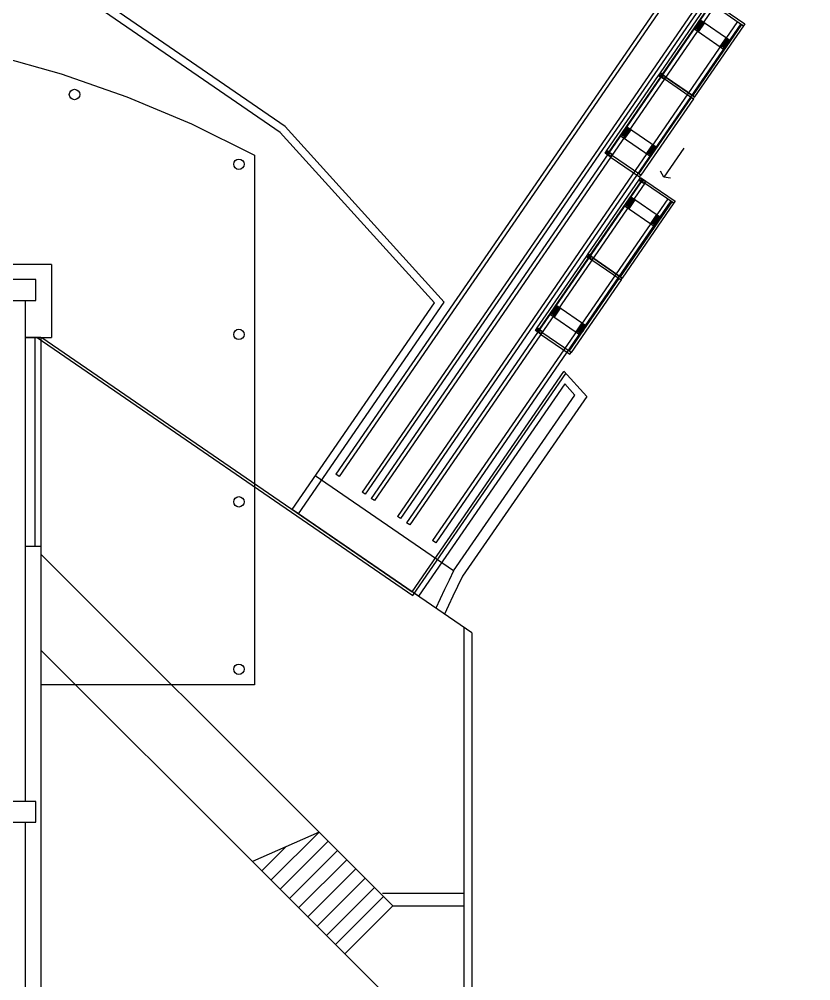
# Model space of a CAD drawing. Header units: metres. Extents: x 2 to 323, y -2 to 254.
# Drawn here: x 77.23 to 92.39, y 164.32 to 182.75 of the extents above; entities that cross this region are included whole.
import ezdxf

# ---------------------------------------------------------------- set-up
doc = ezdxf.new("R2010")
doc.units = ezdxf.units.M
for name, color, linetype in [('0-EST CORTE', 7, 'Continuous'), ('0-MUROS EXISTENTES', 7, 'Continuous'), ('0-PROYECCIONES', 7, 'Continuous'), ('0-VISTA-005', 7, 'Continuous'), ('0-VISTA-010', 7, 'Continuous'), ('0-VISTA-015', 7, 'Continuous'), ('AUX DEMOLER', 7, 'Continuous')]:
    doc.layers.add(name, color=color, linetype=linetype)

msp = doc.modelspace()

# ---------------------------------------------------------------- linework, layer by layer
at = {"layer": '0-EST CORTE'}
for points in [[(77.046, 177.361), (77.546, 177.361), (77.546, 177.761), (77.046, 177.761), (77.046, 177.361)], [(77.046, 177.361), (77.546, 177.361), (77.546, 177.761), (77.046, 177.761), (77.046, 177.361)], [(77.046, 167.361), (77.546, 167.361), (77.546, 167.761), (77.046, 167.761), (77.046, 167.361)], [(77.046, 167.361), (77.546, 167.361), (77.546, 167.761), (77.046, 167.761), (77.046, 167.361)]]:
    msp.add_lwpolyline(points, close=True, dxfattribs=at)
at = {"layer": '0-MUROS EXISTENTES'}
for p, q in [((77.846, 178.052), (75.296, 178.052)), ((77.846, 178.052), (75.296, 178.052)), ((77.846, 178.052), (75.296, 178.052)), ((77.846, 178.052), (77.846, 176.652)), ((77.846, 178.052), (77.846, 176.652)), ((77.846, 178.052), (77.846, 176.652)), ((77.346, 177.361), (77.346, 176.652)), ((77.346, 177.361), (77.346, 176.652)), ((77.346, 177.361), (77.346, 176.652)), ((77.646, 176.652), (77.346, 176.652)), ((77.346, 176.652), (77.846, 176.652)), ((77.646, 176.652), (77.346, 176.652)), ((77.346, 176.652), (77.846, 176.652)), ((77.646, 176.652), (77.346, 176.652)), ((77.346, 176.652), (77.846, 176.652)), ((77.646, 176.652), (77.846, 176.652)), ((77.646, 176.652), (77.846, 176.652)), ((77.646, 176.652), (77.846, 176.652)), ((77.346, 172.652), (77.646, 172.652)), ((77.346, 172.652), (77.346, 167.761)), ((77.346, 172.652), (77.646, 172.652)), ((77.346, 172.652), (77.346, 167.761)), ((77.346, 172.652), (77.646, 172.652)), ((77.346, 172.652), (77.346, 167.761)), ((77.646, 172.652), (77.646, 167.052)), ((77.646, 172.652), (77.646, 167.052)), ((77.646, 172.652), (77.646, 167.052)), ((77.646, 168.62), (77.646, 154.7)), ((77.646, 168.62), (77.646, 154.7)), ((77.646, 168.62), (77.646, 154.7)), ((77.346, 167.352), (77.346, 160.261)), ((77.346, 167.352), (77.346, 160.261)), ((77.346, 167.352), (77.346, 160.261))]:
    msp.add_line(p, q, dxfattribs=at)
for points in [[(78.39, 181.309), (78.382, 181.27), (78.36, 181.239), (78.329, 181.217), (78.29, 181.209), (78.251, 181.217), (78.219, 181.239), (78.198, 181.27), (78.19, 181.309), (78.198, 181.348), (78.219, 181.38), (78.251, 181.401), (78.29, 181.409), (78.329, 181.401), (78.36, 181.38), (78.382, 181.348), (78.39, 181.309)], [(78.39, 181.309), (78.382, 181.27), (78.36, 181.239), (78.329, 181.217), (78.29, 181.209), (78.251, 181.217), (78.219, 181.239), (78.198, 181.27), (78.19, 181.309), (78.198, 181.348), (78.219, 181.38), (78.251, 181.401), (78.29, 181.409), (78.329, 181.401), (78.36, 181.38), (78.382, 181.348), (78.39, 181.309)], [(78.39, 181.309), (78.382, 181.27), (78.36, 181.239), (78.329, 181.217), (78.29, 181.209), (78.251, 181.217), (78.219, 181.239), (78.198, 181.27), (78.19, 181.309), (78.198, 181.348), (78.219, 181.38), (78.251, 181.401), (78.29, 181.409), (78.329, 181.401), (78.36, 181.38), (78.382, 181.348), (78.39, 181.309)], [(81.538, 179.971), (81.53, 179.933), (81.509, 179.901), (81.477, 179.879), (81.438, 179.871), (81.399, 179.879), (81.367, 179.901), (81.346, 179.933), (81.338, 179.971), (81.346, 180.01), (81.367, 180.042), (81.399, 180.064), (81.438, 180.071), (81.477, 180.064), (81.509, 180.042), (81.53, 180.01), (81.538, 179.971)], [(81.538, 179.971), (81.53, 179.933), (81.509, 179.901), (81.477, 179.879), (81.438, 179.871), (81.399, 179.879), (81.367, 179.901), (81.346, 179.933), (81.338, 179.971), (81.346, 180.01), (81.367, 180.042), (81.399, 180.064), (81.438, 180.071), (81.477, 180.064), (81.509, 180.042), (81.53, 180.01), (81.538, 179.971)], [(81.538, 179.971), (81.53, 179.933), (81.509, 179.901), (81.477, 179.879), (81.438, 179.871), (81.399, 179.879), (81.367, 179.901), (81.346, 179.933), (81.338, 179.971), (81.346, 180.01), (81.367, 180.042), (81.399, 180.064), (81.438, 180.071), (81.477, 180.064), (81.509, 180.042), (81.53, 180.01), (81.538, 179.971)], [(81.538, 176.711), (81.53, 176.673), (81.509, 176.641), (81.477, 176.619), (81.438, 176.611), (81.399, 176.619), (81.367, 176.641), (81.346, 176.673), (81.338, 176.711), (81.346, 176.75), (81.367, 176.782), (81.399, 176.804), (81.438, 176.811), (81.477, 176.804), (81.509, 176.782), (81.53, 176.75), (81.538, 176.711)], [(81.538, 176.711), (81.53, 176.673), (81.509, 176.641), (81.477, 176.619), (81.438, 176.611), (81.399, 176.619), (81.367, 176.641), (81.346, 176.673), (81.338, 176.711), (81.346, 176.75), (81.367, 176.782), (81.399, 176.804), (81.438, 176.811), (81.477, 176.804), (81.509, 176.782), (81.53, 176.75), (81.538, 176.711)], [(81.538, 176.711), (81.53, 176.673), (81.509, 176.641), (81.477, 176.619), (81.438, 176.611), (81.399, 176.619), (81.367, 176.641), (81.346, 176.673), (81.338, 176.711), (81.346, 176.75), (81.367, 176.782), (81.399, 176.804), (81.438, 176.811), (81.477, 176.804), (81.509, 176.782), (81.53, 176.75), (81.538, 176.711)], [(81.538, 173.503), (81.53, 173.464), (81.509, 173.432), (81.477, 173.411), (81.438, 173.403), (81.399, 173.411), (81.367, 173.432), (81.346, 173.464), (81.338, 173.503), (81.346, 173.542), (81.367, 173.573), (81.399, 173.595), (81.438, 173.603), (81.477, 173.595), (81.509, 173.573), (81.53, 173.542), (81.538, 173.503)], [(81.538, 173.503), (81.53, 173.464), (81.509, 173.432), (81.477, 173.411), (81.438, 173.403), (81.399, 173.411), (81.367, 173.432), (81.346, 173.464), (81.338, 173.503), (81.346, 173.542), (81.367, 173.573), (81.399, 173.595), (81.438, 173.603), (81.477, 173.595), (81.509, 173.573), (81.53, 173.542), (81.538, 173.503)], [(81.538, 173.503), (81.53, 173.464), (81.509, 173.432), (81.477, 173.411), (81.438, 173.403), (81.399, 173.411), (81.367, 173.432), (81.346, 173.464), (81.338, 173.503), (81.346, 173.542), (81.367, 173.573), (81.399, 173.595), (81.438, 173.603), (81.477, 173.595), (81.509, 173.573), (81.53, 173.542), (81.538, 173.503)], [(81.538, 170.294), (81.53, 170.255), (81.509, 170.223), (81.477, 170.202), (81.438, 170.194), (81.399, 170.202), (81.367, 170.223), (81.346, 170.255), (81.338, 170.294), (81.346, 170.333), (81.367, 170.365), (81.399, 170.386), (81.438, 170.394), (81.477, 170.386), (81.509, 170.365), (81.53, 170.333), (81.538, 170.294)], [(81.538, 170.294), (81.53, 170.255), (81.509, 170.223), (81.477, 170.202), (81.438, 170.194), (81.399, 170.202), (81.367, 170.223), (81.346, 170.255), (81.338, 170.294), (81.346, 170.333), (81.367, 170.365), (81.399, 170.386), (81.438, 170.394), (81.477, 170.386), (81.509, 170.365), (81.53, 170.333), (81.538, 170.294)], [(81.538, 170.294), (81.53, 170.255), (81.509, 170.223), (81.477, 170.202), (81.438, 170.194), (81.399, 170.202), (81.367, 170.223), (81.346, 170.255), (81.338, 170.294), (81.346, 170.333), (81.367, 170.365), (81.399, 170.386), (81.438, 170.394), (81.477, 170.386), (81.509, 170.365), (81.53, 170.333), (81.538, 170.294)]]:
    msp.add_lwpolyline(points, close=True, dxfattribs=at)
at = {"layer": '0-PROYECCIONES'}
for p, q in [((77.646, 172.501), (82.972, 167.175)), ((77.646, 172.501), (82.972, 167.175)), ((77.646, 170.663), (81.699, 166.609)), ((77.646, 170.663), (81.699, 166.609)), ((77.646, 170.663), (81.699, 166.609))]:
    msp.add_line(p, q, dxfattribs=at)
msp.add_lwpolyline([(66.896, 166.088), (63.865, 166.088), (61.345, 180.154), (62.554, 180.751), (63.79, 181.269), (65.048, 181.707), (66.324, 182.065), (67.616, 182.343), (68.918, 182.542), (70.228, 182.661), (71.542, 182.701), (72.856, 182.661), (74.166, 182.541), (75.469, 182.341), (76.76, 182.062), (78.036, 181.704), (79.294, 181.265), (80.529, 180.747), (81.738, 180.149), (81.738, 169.994), (77.646, 169.994)], dxfattribs=at)
msp.add_lwpolyline([(66.896, 166.088), (63.865, 166.088), (61.345, 180.154), (62.554, 180.751), (63.79, 181.269), (65.048, 181.707), (66.324, 182.065), (67.616, 182.343), (68.918, 182.542), (70.228, 182.661), (71.542, 182.701), (72.856, 182.661), (74.166, 182.541), (75.469, 182.341), (76.76, 182.062), (78.036, 181.704), (79.294, 181.265), (80.529, 180.747), (81.738, 180.149), (81.738, 169.994), (77.646, 169.994)], dxfattribs=at)
at = {"layer": '0-VISTA-005'}
for p, q in [((91.818, 186.427), (83.297, 174.032)), ((91.818, 186.427), (83.297, 174.032)), ((91.818, 186.427), (83.297, 174.032)), ((91.89, 186.402), (83.358, 173.99)), ((91.89, 186.402), (83.358, 173.99)), ((91.89, 186.402), (83.358, 173.99)), ((92.329, 186.1), (83.797, 173.688)), ((92.329, 186.1), (83.797, 173.688)), ((92.329, 186.1), (83.797, 173.688)), ((92.39, 186.059), (83.857, 173.647)), ((92.39, 186.059), (83.857, 173.647)), ((92.39, 186.059), (83.857, 173.647)), ((90.479, 183.032), (83.973, 173.567)), ((90.479, 183.032), (83.973, 173.567)), ((90.479, 183.032), (83.973, 173.567)), ((90.551, 183.007), (84.033, 173.526)), ((90.551, 183.007), (84.033, 173.526)), ((90.551, 183.007), (84.033, 173.526)), ((90.99, 182.705), (84.473, 173.224)), ((90.99, 182.705), (84.473, 173.224)), ((90.99, 182.705), (84.473, 173.224)), ((91.051, 182.664), (84.533, 173.182)), ((91.051, 182.664), (84.533, 173.182)), ((91.051, 182.664), (84.533, 173.182)), ((89.575, 181.61), (89.511, 181.719)), ((89.575, 181.61), (89.511, 181.719)), ((89.575, 181.61), (89.511, 181.719)), ((89.605, 181.655), (89.481, 181.675)), ((89.605, 181.655), (89.481, 181.675)), ((89.605, 181.655), (89.481, 181.675)), ((88.55, 180.12), (88.487, 180.229)), ((88.55, 180.12), (88.487, 180.229)), ((88.55, 180.12), (88.487, 180.229)), ((88.581, 180.164), (88.456, 180.184)), ((88.581, 180.164), (88.456, 180.184)), ((88.581, 180.164), (88.456, 180.184)), ((89.227, 179.647), (89.102, 179.667)), ((89.227, 179.647), (89.102, 179.667)), ((89.227, 179.647), (89.102, 179.667)), ((89.196, 179.603), (89.133, 179.712)), ((89.196, 179.603), (89.133, 179.712)), ((89.196, 179.603), (89.133, 179.712)), ((89.141, 179.637), (84.649, 173.103)), ((89.141, 179.637), (84.649, 173.103)), ((89.141, 179.637), (84.649, 173.103)), ((89.212, 179.612), (84.709, 173.061)), ((89.212, 179.612), (84.709, 173.061)), ((89.212, 179.612), (84.709, 173.061)), ((89.652, 179.31), (85.148, 172.759)), ((89.652, 179.31), (85.148, 172.759)), ((89.652, 179.31), (85.148, 172.759)), ((89.712, 179.269), (85.209, 172.718)), ((89.712, 179.269), (85.209, 172.718)), ((89.712, 179.269), (85.209, 172.718)), ((88.221, 178.184), (88.096, 178.204)), ((88.221, 178.184), (88.096, 178.204)), ((88.221, 178.184), (88.096, 178.204)), ((88.19, 178.139), (88.127, 178.248)), ((88.19, 178.139), (88.127, 178.248)), ((88.19, 178.139), (88.127, 178.248)), ((87.246, 176.766), (87.122, 176.786)), ((87.246, 176.766), (87.122, 176.786)), ((87.246, 176.766), (87.122, 176.786)), ((87.216, 176.722), (87.152, 176.831)), ((87.216, 176.722), (87.152, 176.831)), ((87.216, 176.722), (87.152, 176.831)), ((77.346, 176.652), (77.346, 172.652)), ((77.346, 176.652), (77.346, 172.652)), ((77.346, 176.652), (77.346, 172.652)), ((77.532, 176.652), (77.532, 172.652)), ((77.532, 176.652), (77.532, 172.652)), ((77.532, 176.652), (77.532, 172.652)), ((77.646, 176.652), (77.646, 172.652)), ((77.646, 176.652), (77.646, 172.652)), ((77.646, 176.652), (77.646, 172.652)), ((85.547, 172.182), (82.901, 174.001)), ((83.358, 173.99), (83.297, 174.032)), ((83.358, 173.99), (83.297, 174.032)), ((83.358, 173.99), (83.297, 174.032)), ((83.857, 173.647), (83.797, 173.688)), ((83.857, 173.647), (83.797, 173.688)), ((83.857, 173.647), (83.797, 173.688)), ((84.033, 173.526), (83.973, 173.567)), ((84.033, 173.526), (83.973, 173.567)), ((84.033, 173.526), (83.973, 173.567)), ((84.533, 173.182), (84.473, 173.224)), ((84.533, 173.182), (84.473, 173.224)), ((84.533, 173.182), (84.473, 173.224)), ((84.709, 173.061), (84.649, 173.103)), ((84.709, 173.061), (84.649, 173.103)), ((84.709, 173.061), (84.649, 173.103)), ((85.209, 172.718), (85.148, 172.759)), ((85.209, 172.718), (85.148, 172.759)), ((85.209, 172.718), (85.148, 172.759)), ((85.748, 171.095), (85.748, 153.071)), ((85.748, 170.913), (85.748, 153.071)), ((85.748, 165.999), (84.186, 165.999)), ((85.748, 165.999), (84.186, 165.999)), ((85.748, 165.999), (84.186, 165.999)), ((84.386, 165.761), (85.748, 165.761)), ((84.386, 165.761), (85.748, 165.761)), ((84.386, 165.761), (85.748, 165.761)), ((83.467, 164.842), (84.701, 163.607)), ((83.467, 164.842), (84.701, 163.607)), ((83.467, 164.842), (84.701, 163.607))]:
    msp.add_line(p, q, dxfattribs=at)
for points in [[(85.547, 172.182), (87.874, 175.546), (87.677, 175.764), (84.878, 171.693), (82.458, 173.357), (85.181, 177.318), (82.226, 180.582), (63.179, 193.675)], [(85.547, 172.182), (87.874, 175.546), (87.677, 175.764), (84.878, 171.693), (82.458, 173.357), (85.181, 177.318), (82.226, 180.582), (63.179, 193.675)], [(85.547, 172.182), (87.874, 175.546), (87.677, 175.764), (84.878, 171.693), (82.458, 173.357), (85.181, 177.318), (82.226, 180.582), (63.179, 193.675)], [(85.547, 172.182), (85.462, 172.003), (85.378, 171.824), (85.293, 171.645), (85.209, 171.466)], [(85.547, 172.182), (85.462, 172.003), (85.378, 171.824), (85.293, 171.645), (85.209, 171.466)], [(85.547, 172.182), (85.462, 172.003), (85.378, 171.824), (85.293, 171.645), (85.209, 171.466)]]:
    msp.add_lwpolyline(points, dxfattribs=at)
for points in [[(90.288, 182.722), (90.297, 182.716), (90.193, 182.563), (90.184, 182.569), (90.288, 182.722)], [(90.288, 182.722), (90.297, 182.716), (90.193, 182.563), (90.184, 182.569), (90.288, 182.722)], [(90.288, 182.722), (90.297, 182.716), (90.193, 182.563), (90.184, 182.569), (90.288, 182.722)], [(90.312, 182.687), (90.289, 182.703), (90.201, 182.575), (90.224, 182.559), (90.312, 182.687)], [(90.312, 182.687), (90.289, 182.703), (90.201, 182.575), (90.224, 182.559), (90.312, 182.687)], [(90.312, 182.687), (90.289, 182.703), (90.201, 182.575), (90.224, 182.559), (90.312, 182.687)], [(90.216, 182.547), (90.225, 182.541), (90.33, 182.693), (90.321, 182.7), (90.216, 182.547)], [(90.216, 182.547), (90.225, 182.541), (90.33, 182.693), (90.321, 182.7), (90.216, 182.547)], [(90.216, 182.547), (90.225, 182.541), (90.33, 182.693), (90.321, 182.7), (90.216, 182.547)], [(90.787, 182.379), (90.796, 182.373), (90.691, 182.221), (90.682, 182.227), (90.787, 182.379)], [(90.787, 182.379), (90.796, 182.373), (90.691, 182.221), (90.682, 182.227), (90.787, 182.379)], [(90.787, 182.379), (90.796, 182.373), (90.691, 182.221), (90.682, 182.227), (90.787, 182.379)], [(90.81, 182.345), (90.787, 182.361), (90.699, 182.233), (90.723, 182.217), (90.81, 182.345)], [(90.81, 182.345), (90.787, 182.361), (90.699, 182.233), (90.723, 182.217), (90.81, 182.345)], [(90.81, 182.345), (90.787, 182.361), (90.699, 182.233), (90.723, 182.217), (90.81, 182.345)], [(90.714, 182.205), (90.723, 182.198), (90.828, 182.351), (90.819, 182.357), (90.714, 182.205)], [(90.714, 182.205), (90.723, 182.198), (90.828, 182.351), (90.819, 182.357), (90.714, 182.205)], [(90.714, 182.205), (90.723, 182.198), (90.828, 182.351), (90.819, 182.357), (90.714, 182.205)], [(88.88, 180.673), (88.889, 180.667), (88.784, 180.514), (88.775, 180.521), (88.88, 180.673)], [(88.88, 180.673), (88.889, 180.667), (88.784, 180.514), (88.775, 180.521), (88.88, 180.673)], [(88.88, 180.673), (88.889, 180.667), (88.784, 180.514), (88.775, 180.521), (88.88, 180.673)], [(88.904, 180.639), (88.881, 180.655), (88.793, 180.527), (88.816, 180.511), (88.904, 180.639)], [(88.904, 180.639), (88.881, 180.655), (88.793, 180.527), (88.816, 180.511), (88.904, 180.639)], [(88.904, 180.639), (88.881, 180.655), (88.793, 180.527), (88.816, 180.511), (88.904, 180.639)], [(88.807, 180.498), (88.816, 180.492), (88.921, 180.645), (88.912, 180.651), (88.807, 180.498)], [(88.807, 180.498), (88.816, 180.492), (88.921, 180.645), (88.912, 180.651), (88.807, 180.498)], [(88.807, 180.498), (88.816, 180.492), (88.921, 180.645), (88.912, 180.651), (88.807, 180.498)], [(89.378, 180.33), (89.387, 180.324), (89.283, 180.172), (89.274, 180.178), (89.378, 180.33)], [(89.378, 180.33), (89.387, 180.324), (89.283, 180.172), (89.274, 180.178), (89.378, 180.33)], [(89.378, 180.33), (89.387, 180.324), (89.283, 180.172), (89.274, 180.178), (89.378, 180.33)], [(89.402, 180.296), (89.379, 180.312), (89.291, 180.184), (89.314, 180.168), (89.402, 180.296)], [(89.402, 180.296), (89.379, 180.312), (89.291, 180.184), (89.314, 180.168), (89.402, 180.296)], [(89.402, 180.296), (89.379, 180.312), (89.291, 180.184), (89.314, 180.168), (89.402, 180.296)], [(89.306, 180.156), (89.315, 180.15), (89.42, 180.302), (89.411, 180.308), (89.306, 180.156)], [(89.306, 180.156), (89.315, 180.15), (89.42, 180.302), (89.411, 180.308), (89.306, 180.156)], [(89.306, 180.156), (89.315, 180.15), (89.42, 180.302), (89.411, 180.308), (89.306, 180.156)], [(88.958, 179.329), (88.967, 179.323), (88.862, 179.171), (88.853, 179.177), (88.958, 179.329)], [(88.958, 179.329), (88.967, 179.323), (88.862, 179.171), (88.853, 179.177), (88.958, 179.329)], [(88.958, 179.329), (88.967, 179.323), (88.862, 179.171), (88.853, 179.177), (88.958, 179.329)], [(88.982, 179.295), (88.958, 179.311), (88.87, 179.183), (88.894, 179.167), (88.982, 179.295)], [(88.982, 179.295), (88.958, 179.311), (88.87, 179.183), (88.894, 179.167), (88.982, 179.295)], [(88.982, 179.295), (88.958, 179.311), (88.87, 179.183), (88.894, 179.167), (88.982, 179.295)], [(88.885, 179.155), (88.894, 179.149), (88.999, 179.301), (88.99, 179.307), (88.885, 179.155)], [(88.885, 179.155), (88.894, 179.149), (88.999, 179.301), (88.99, 179.307), (88.885, 179.155)], [(88.885, 179.155), (88.894, 179.149), (88.999, 179.301), (88.99, 179.307), (88.885, 179.155)], [(89.456, 178.987), (89.465, 178.981), (89.36, 178.828), (89.351, 178.834), (89.456, 178.987)], [(89.456, 178.987), (89.465, 178.981), (89.36, 178.828), (89.351, 178.834), (89.456, 178.987)], [(89.456, 178.987), (89.465, 178.981), (89.36, 178.828), (89.351, 178.834), (89.456, 178.987)], [(89.48, 178.952), (89.457, 178.968), (89.369, 178.84), (89.392, 178.824), (89.48, 178.952)], [(89.48, 178.952), (89.457, 178.968), (89.369, 178.84), (89.392, 178.824), (89.48, 178.952)], [(89.48, 178.952), (89.457, 178.968), (89.369, 178.84), (89.392, 178.824), (89.48, 178.952)], [(89.384, 178.812), (89.393, 178.806), (89.497, 178.959), (89.488, 178.965), (89.384, 178.812)], [(89.384, 178.812), (89.393, 178.806), (89.497, 178.959), (89.488, 178.965), (89.384, 178.812)], [(89.384, 178.812), (89.393, 178.806), (89.497, 178.959), (89.488, 178.965), (89.384, 178.812)], [(87.529, 177.25), (87.538, 177.244), (87.433, 177.092), (87.424, 177.098), (87.529, 177.25)], [(87.529, 177.25), (87.538, 177.244), (87.433, 177.092), (87.424, 177.098), (87.529, 177.25)], [(87.529, 177.25), (87.538, 177.244), (87.433, 177.092), (87.424, 177.098), (87.529, 177.25)], [(87.552, 177.216), (87.529, 177.232), (87.441, 177.104), (87.464, 177.088), (87.552, 177.216)], [(87.552, 177.216), (87.529, 177.232), (87.441, 177.104), (87.464, 177.088), (87.552, 177.216)], [(87.552, 177.216), (87.529, 177.232), (87.441, 177.104), (87.464, 177.088), (87.552, 177.216)], [(87.456, 177.076), (87.465, 177.069), (87.57, 177.222), (87.561, 177.228), (87.456, 177.076)], [(87.456, 177.076), (87.465, 177.069), (87.57, 177.222), (87.561, 177.228), (87.456, 177.076)], [(87.456, 177.076), (87.465, 177.069), (87.57, 177.222), (87.561, 177.228), (87.456, 177.076)], [(88.027, 176.908), (88.036, 176.901), (87.931, 176.749), (87.922, 176.755), (88.027, 176.908)], [(88.027, 176.908), (88.036, 176.901), (87.931, 176.749), (87.922, 176.755), (88.027, 176.908)], [(88.027, 176.908), (88.036, 176.901), (87.931, 176.749), (87.922, 176.755), (88.027, 176.908)], [(88.051, 176.873), (88.027, 176.889), (87.94, 176.761), (87.963, 176.745), (88.051, 176.873)], [(88.051, 176.873), (88.027, 176.889), (87.94, 176.761), (87.963, 176.745), (88.051, 176.873)], [(88.051, 176.873), (88.027, 176.889), (87.94, 176.761), (87.963, 176.745), (88.051, 176.873)], [(87.954, 176.733), (87.963, 176.727), (88.068, 176.879), (88.059, 176.886), (87.954, 176.733)], [(87.954, 176.733), (87.963, 176.727), (88.068, 176.879), (88.059, 176.886), (87.954, 176.733)], [(87.954, 176.733), (87.963, 176.727), (88.068, 176.879), (88.059, 176.886), (87.954, 176.733)]]:
    msp.add_lwpolyline(points, close=True, dxfattribs=at)
at = {"layer": '0-VISTA-010'}
for p, q in [((90.207, 182.661), (90.299, 182.598)), ((90.207, 182.661), (90.299, 182.598)), ((90.207, 182.661), (90.299, 182.598)), ((90.24, 182.512), (90.359, 182.684)), ((90.24, 182.512), (90.359, 182.684)), ((90.24, 182.512), (90.359, 182.684)), ((90.266, 182.747), (90.86, 182.339)), ((90.266, 182.747), (90.86, 182.339)), ((90.266, 182.747), (90.86, 182.339)), ((90.148, 182.575), (90.741, 182.167)), ((90.148, 182.575), (90.741, 182.167)), ((90.148, 182.575), (90.741, 182.167)), ((90.767, 182.403), (90.649, 182.231)), ((90.767, 182.403), (90.649, 182.231)), ((90.767, 182.403), (90.649, 182.231)), ((90.708, 182.317), (90.8, 182.253)), ((90.708, 182.317), (90.8, 182.253)), ((90.708, 182.317), (90.8, 182.253)), ((88.799, 180.612), (88.891, 180.549)), ((88.799, 180.612), (88.891, 180.549)), ((88.799, 180.612), (88.891, 180.549)), ((88.832, 180.463), (88.95, 180.635)), ((88.832, 180.463), (88.95, 180.635)), ((88.832, 180.463), (88.95, 180.635)), ((88.858, 180.698), (89.447, 180.294)), ((88.858, 180.698), (89.447, 180.294)), ((88.858, 180.698), (89.447, 180.294)), ((88.74, 180.526), (89.329, 180.122)), ((88.74, 180.526), (89.329, 180.122)), ((88.74, 180.526), (89.329, 180.122)), ((89.359, 180.354), (89.241, 180.182)), ((89.359, 180.354), (89.241, 180.182)), ((89.359, 180.354), (89.241, 180.182)), ((89.3, 180.268), (89.388, 180.208)), ((89.3, 180.268), (89.388, 180.208)), ((89.3, 180.268), (89.388, 180.208)), ((89.957, 180.282), (89.573, 179.723)), ((89.957, 180.282), (89.573, 179.723)), ((89.957, 180.282), (89.573, 179.723)), ((88.936, 179.355), (89.529, 178.947)), ((88.936, 179.355), (89.529, 178.947)), ((88.936, 179.355), (89.529, 178.947)), ((88.817, 179.183), (89.411, 178.775)), ((88.817, 179.183), (89.411, 178.775)), ((88.817, 179.183), (89.411, 178.775)), ((88.877, 179.269), (88.969, 179.205)), ((88.877, 179.269), (88.969, 179.205)), ((88.877, 179.269), (88.969, 179.205)), ((88.91, 179.119), (89.028, 179.291)), ((88.91, 179.119), (89.028, 179.291)), ((88.91, 179.119), (89.028, 179.291)), ((89.437, 179.01), (89.319, 178.838)), ((89.437, 179.01), (89.319, 178.838)), ((89.437, 179.01), (89.319, 178.838)), ((89.378, 178.924), (89.47, 178.861)), ((89.378, 178.924), (89.47, 178.861)), ((89.378, 178.924), (89.47, 178.861)), ((82.581, 173.272), (85.371, 177.33)), ((82.581, 173.272), (85.371, 177.33)), ((82.581, 173.272), (85.371, 177.33)), ((87.507, 177.276), (88.1, 176.868)), ((87.507, 177.276), (88.1, 176.868)), ((87.507, 177.276), (88.1, 176.868)), ((87.388, 177.104), (87.982, 176.696)), ((87.388, 177.104), (87.982, 176.696)), ((87.388, 177.104), (87.982, 176.696)), ((87.447, 177.19), (87.54, 177.126)), ((87.447, 177.19), (87.54, 177.126)), ((87.447, 177.19), (87.54, 177.126)), ((87.48, 177.04), (87.599, 177.212)), ((87.48, 177.04), (87.599, 177.212)), ((87.48, 177.04), (87.599, 177.212)), ((88.008, 176.931), (87.889, 176.759)), ((88.008, 176.931), (87.889, 176.759)), ((88.008, 176.931), (87.889, 176.759)), ((87.948, 176.845), (88.041, 176.782)), ((87.948, 176.845), (88.041, 176.782)), ((87.948, 176.845), (88.041, 176.782)), ((88.099, 175.521), (87.661, 176.005)), ((88.099, 175.521), (87.661, 176.005)), ((88.099, 175.521), (87.661, 176.005)), ((88.099, 175.521), (85.721, 172.081)), ((88.099, 175.521), (85.721, 172.081)), ((88.099, 175.521), (85.721, 172.081)), ((85.898, 170.992), (84.798, 171.748)), ((85.898, 170.992), (84.798, 171.748)), ((85.898, 170.992), (85.898, 153.221)), ((85.898, 170.992), (85.898, 153.221)), ((82.972, 167.175), (81.699, 166.609)), ((82.972, 167.175), (81.699, 166.609)), ((82.972, 167.175), (81.699, 166.609)), ((82.972, 167.175), (82.053, 166.256)), ((82.972, 167.175), (82.053, 166.256)), ((82.972, 167.175), (82.053, 166.256)), ((82.972, 167.175), (84.386, 165.761)), ((82.972, 167.175), (84.386, 165.761)), ((82.972, 167.175), (84.386, 165.761)), ((83.149, 166.998), (82.229, 166.079)), ((83.149, 166.998), (82.229, 166.079)), ((83.149, 166.998), (82.229, 166.079)), ((82.335, 166.892), (81.876, 166.433)), ((82.335, 166.892), (81.876, 166.433)), ((82.335, 166.892), (81.876, 166.433)), ((83.325, 166.822), (82.406, 165.902)), ((83.325, 166.822), (82.406, 165.902)), ((83.325, 166.822), (82.406, 165.902)), ((81.699, 166.609), (83.467, 164.842)), ((81.699, 166.609), (83.467, 164.842)), ((81.699, 166.609), (83.467, 164.842)), ((83.502, 166.645), (82.583, 165.726)), ((83.502, 166.645), (82.583, 165.726)), ((83.502, 166.645), (82.583, 165.726)), ((83.679, 166.468), (82.76, 165.549)), ((83.679, 166.468), (82.76, 165.549)), ((83.679, 166.468), (82.76, 165.549)), ((83.856, 166.291), (82.937, 165.372)), ((83.856, 166.291), (82.937, 165.372)), ((83.856, 166.291), (82.937, 165.372)), ((84.033, 166.114), (83.113, 165.195)), ((84.033, 166.114), (83.113, 165.195)), ((84.033, 166.114), (83.113, 165.195)), ((84.209, 165.938), (83.29, 165.018)), ((84.209, 165.938), (83.29, 165.018)), ((84.209, 165.938), (83.29, 165.018)), ((84.386, 165.761), (83.467, 164.842)), ((84.386, 165.761), (83.467, 164.842)), ((84.386, 165.761), (83.467, 164.842))]:
    msp.add_line(p, q, dxfattribs=at)
for points in [[(85.371, 177.33), (82.325, 180.695), (63.264, 193.799), (62.617, 194.175), (61.934, 194.448), (61.225, 194.615), (60.502, 194.678), (59.778, 194.636), (59.065, 194.488), (58.373, 194.235), (57.717, 193.877), (57.12, 193.425), (56.606, 192.899), (56.179, 192.308), (55.843, 191.666), (55.604, 190.981), (55.466, 190.266), (55.433, 189.53), (55.512, 188.786), (61.39, 156.368)], [(85.371, 177.33), (82.325, 180.695), (63.264, 193.799), (62.617, 194.175), (61.934, 194.448), (61.225, 194.615), (60.502, 194.678), (59.778, 194.636), (59.065, 194.488), (58.373, 194.235), (57.717, 193.877), (57.12, 193.425), (56.606, 192.899), (56.179, 192.308), (55.843, 191.666), (55.604, 190.981), (55.466, 190.266), (55.433, 189.53), (55.512, 188.786), (61.39, 156.368)], [(85.371, 177.33), (82.325, 180.695), (63.264, 193.799), (62.617, 194.175), (61.934, 194.448), (61.225, 194.615), (60.502, 194.678), (59.778, 194.636), (59.065, 194.488), (58.373, 194.235), (57.717, 193.877), (57.12, 193.425), (56.606, 192.899), (56.179, 192.308), (55.843, 191.666), (55.604, 190.981), (55.466, 190.266), (55.433, 189.53), (55.512, 188.786), (61.39, 156.368)], [(89.706, 179.708), (89.573, 179.723), (89.512, 179.841)], [(89.706, 179.708), (89.573, 179.723), (89.512, 179.841)], [(89.706, 179.708), (89.573, 179.723), (89.512, 179.841)], [(85.721, 172.081), (85.625, 171.879), (85.537, 171.693), (85.454, 171.518), (85.376, 171.351)], [(85.721, 172.081), (85.625, 171.879), (85.537, 171.693), (85.454, 171.518), (85.376, 171.351)], [(85.721, 172.081), (85.625, 171.879), (85.537, 171.693), (85.454, 171.518), (85.376, 171.351)]]:
    msp.add_lwpolyline(points, dxfattribs=at)
for points in [[(90.164, 181.262), (90.129, 181.286), (91.068, 182.652), (91.103, 182.628), (90.164, 181.262)], [(90.164, 181.262), (90.129, 181.286), (91.068, 182.652), (91.103, 182.628), (90.164, 181.262)], [(90.164, 181.262), (90.129, 181.286), (91.068, 182.652), (91.103, 182.628), (90.164, 181.262)], [(89.134, 179.763), (89.099, 179.787), (90.107, 181.253), (90.142, 181.229), (89.134, 179.763)], [(89.134, 179.763), (89.099, 179.787), (90.107, 181.253), (90.142, 181.229), (89.134, 179.763)], [(89.134, 179.763), (89.099, 179.787), (90.107, 181.253), (90.142, 181.229), (89.134, 179.763)], [(88.78, 177.791), (88.745, 177.815), (89.734, 179.254), (89.769, 179.23), (88.78, 177.791)], [(88.78, 177.791), (88.745, 177.815), (89.734, 179.254), (89.769, 179.23), (88.78, 177.791)], [(88.78, 177.791), (88.745, 177.815), (89.734, 179.254), (89.769, 179.23), (88.78, 177.791)], [(87.8, 176.365), (87.764, 176.389), (88.722, 177.782), (88.757, 177.758), (87.8, 176.365)], [(87.8, 176.365), (87.764, 176.389), (88.722, 177.782), (88.757, 177.758), (87.8, 176.365)], [(87.8, 176.365), (87.764, 176.389), (88.722, 177.782), (88.757, 177.758), (87.8, 176.365)]]:
    msp.add_lwpolyline(points, close=True, dxfattribs=at)
at = {"layer": '0-VISTA-015'}
for p, q in [((90.543, 183.013), (91.103, 182.628)), ((90.543, 183.013), (91.103, 182.628)), ((90.543, 183.013), (91.103, 182.628)), ((90.565, 183.046), (91.126, 182.661)), ((90.565, 183.046), (91.126, 182.661)), ((90.565, 183.046), (91.126, 182.661)), ((91.126, 182.661), (91.103, 182.628)), ((91.126, 182.661), (91.103, 182.628)), ((91.126, 182.661), (91.103, 182.628)), ((89.581, 181.614), (90.142, 181.229)), ((89.581, 181.614), (90.142, 181.229)), ((89.581, 181.614), (90.142, 181.229)), ((89.581, 181.614), (90.142, 181.229)), ((89.581, 181.614), (90.142, 181.229)), ((89.581, 181.614), (90.142, 181.229)), ((89.604, 181.647), (90.131, 181.285)), ((89.604, 181.647), (90.164, 181.262)), ((89.604, 181.647), (90.164, 181.262)), ((89.604, 181.647), (90.131, 181.285)), ((89.604, 181.647), (90.164, 181.262)), ((89.604, 181.647), (90.164, 181.262)), ((89.604, 181.647), (90.131, 181.285)), ((89.604, 181.647), (90.164, 181.262)), ((89.604, 181.647), (90.164, 181.262)), ((90.142, 181.229), (90.164, 181.262)), ((90.142, 181.229), (90.164, 181.262)), ((90.142, 181.229), (90.164, 181.262)), ((89.208, 179.615), (89.231, 179.648)), ((89.208, 179.615), (89.231, 179.648)), ((89.208, 179.615), (89.231, 179.648)), ((89.208, 179.615), (89.769, 179.23)), ((89.208, 179.615), (89.769, 179.23)), ((89.208, 179.615), (89.769, 179.23)), ((89.231, 179.648), (89.791, 179.263)), ((89.231, 179.648), (89.791, 179.263)), ((89.231, 179.648), (89.791, 179.263)), ((89.791, 179.263), (89.769, 179.23)), ((89.791, 179.263), (89.769, 179.23)), ((89.791, 179.263), (89.769, 179.23)), ((88.197, 178.143), (88.757, 177.758)), ((88.197, 178.143), (88.757, 177.758)), ((88.197, 178.143), (88.757, 177.758)), ((88.197, 178.143), (88.757, 177.758)), ((88.197, 178.143), (88.757, 177.758)), ((88.197, 178.143), (88.757, 177.758)), ((88.219, 178.176), (88.747, 177.814)), ((88.219, 178.176), (88.78, 177.791)), ((88.219, 178.176), (88.78, 177.791)), ((88.219, 178.176), (88.747, 177.814)), ((88.219, 178.176), (88.78, 177.791)), ((88.219, 178.176), (88.78, 177.791)), ((88.219, 178.176), (88.747, 177.814)), ((88.219, 178.176), (88.78, 177.791)), ((88.219, 178.176), (88.78, 177.791)), ((88.757, 177.758), (88.78, 177.791)), ((88.757, 177.758), (88.78, 177.791)), ((88.757, 177.758), (88.78, 177.791))]:
    msp.add_line(p, q, dxfattribs=at)
for points in [[(89.546, 181.699), (89.511, 181.723), (90.433, 183.064), (90.468, 183.04), (89.546, 181.699)], [(89.546, 181.699), (89.511, 181.723), (90.433, 183.064), (90.468, 183.04), (89.546, 181.699)], [(89.546, 181.699), (89.511, 181.723), (90.433, 183.064), (90.468, 183.04), (89.546, 181.699)], [(89.477, 181.674), (89.511, 181.723), (89.61, 181.655), (89.576, 181.606), (89.477, 181.674)], [(89.477, 181.674), (89.511, 181.723), (89.61, 181.655), (89.576, 181.606), (89.477, 181.674)], [(89.477, 181.674), (89.511, 181.723), (89.61, 181.655), (89.576, 181.606), (89.477, 181.674)], [(89.481, 181.675), (89.511, 181.719), (89.605, 181.655), (89.575, 181.61), (89.481, 181.675)], [(89.481, 181.675), (89.511, 181.719), (89.605, 181.655), (89.575, 181.61), (89.481, 181.675)], [(89.481, 181.675), (89.511, 181.719), (89.605, 181.655), (89.575, 181.61), (89.481, 181.675)], [(88.521, 180.209), (88.486, 180.233), (89.477, 181.674), (89.512, 181.65), (88.521, 180.209)], [(88.521, 180.209), (88.486, 180.233), (89.477, 181.674), (89.512, 181.65), (88.521, 180.209)], [(88.521, 180.209), (88.486, 180.233), (89.477, 181.674), (89.512, 181.65), (88.521, 180.209)], [(88.452, 180.183), (88.486, 180.233), (88.585, 180.165), (88.551, 180.115), (88.452, 180.183)], [(88.452, 180.183), (88.486, 180.233), (88.585, 180.165), (88.551, 180.115), (88.452, 180.183)], [(88.452, 180.183), (88.486, 180.233), (88.585, 180.165), (88.551, 180.115), (88.452, 180.183)], [(88.456, 180.184), (88.487, 180.229), (88.581, 180.164), (88.55, 180.12), (88.456, 180.184)], [(88.456, 180.184), (88.487, 180.229), (88.581, 180.164), (88.55, 180.12), (88.456, 180.184)], [(88.456, 180.184), (88.487, 180.229), (88.581, 180.164), (88.55, 180.12), (88.456, 180.184)], [(88.574, 180.148), (88.551, 180.115), (89.111, 179.73), (89.134, 179.763), (88.574, 180.148)], [(88.574, 180.148), (88.551, 180.115), (89.111, 179.73), (89.134, 179.763), (88.574, 180.148)], [(88.574, 180.148), (88.551, 180.115), (89.111, 179.73), (89.134, 179.763), (88.574, 180.148)], [(88.161, 178.228), (88.126, 178.253), (89.098, 179.666), (89.133, 179.642), (88.161, 178.228)], [(88.161, 178.228), (88.126, 178.253), (89.098, 179.666), (89.133, 179.642), (88.161, 178.228)], [(88.161, 178.228), (88.126, 178.253), (89.098, 179.666), (89.133, 179.642), (88.161, 178.228)], [(89.098, 179.666), (89.132, 179.716), (89.231, 179.648), (89.197, 179.598), (89.098, 179.666)], [(89.098, 179.666), (89.132, 179.716), (89.231, 179.648), (89.197, 179.598), (89.098, 179.666)], [(89.098, 179.666), (89.132, 179.716), (89.231, 179.648), (89.197, 179.598), (89.098, 179.666)], [(89.102, 179.667), (89.133, 179.712), (89.227, 179.647), (89.196, 179.603), (89.102, 179.667)], [(89.102, 179.667), (89.133, 179.712), (89.227, 179.647), (89.196, 179.603), (89.102, 179.667)], [(89.102, 179.667), (89.133, 179.712), (89.227, 179.647), (89.196, 179.603), (89.102, 179.667)], [(87.187, 176.811), (87.152, 176.835), (88.092, 178.203), (88.127, 178.179), (87.187, 176.811)], [(87.187, 176.811), (87.152, 176.835), (88.092, 178.203), (88.127, 178.179), (87.187, 176.811)], [(87.187, 176.811), (87.152, 176.835), (88.092, 178.203), (88.127, 178.179), (87.187, 176.811)], [(88.092, 178.203), (88.126, 178.253), (88.225, 178.185), (88.191, 178.135), (88.092, 178.203)], [(88.092, 178.203), (88.126, 178.253), (88.225, 178.185), (88.191, 178.135), (88.092, 178.203)], [(88.092, 178.203), (88.126, 178.253), (88.225, 178.185), (88.191, 178.135), (88.092, 178.203)], [(88.096, 178.204), (88.127, 178.248), (88.221, 178.184), (88.19, 178.139), (88.096, 178.204)], [(88.096, 178.204), (88.127, 178.248), (88.221, 178.184), (88.19, 178.139), (88.096, 178.204)], [(88.096, 178.204), (88.127, 178.248), (88.221, 178.184), (88.19, 178.139), (88.096, 178.204)], [(87.118, 176.785), (87.152, 176.835), (87.251, 176.767), (87.217, 176.717), (87.118, 176.785)], [(87.118, 176.785), (87.152, 176.835), (87.251, 176.767), (87.217, 176.717), (87.118, 176.785)], [(87.118, 176.785), (87.152, 176.835), (87.251, 176.767), (87.217, 176.717), (87.118, 176.785)], [(87.122, 176.786), (87.152, 176.831), (87.246, 176.766), (87.216, 176.722), (87.122, 176.786)], [(87.122, 176.786), (87.152, 176.831), (87.246, 176.766), (87.216, 176.722), (87.122, 176.786)], [(87.122, 176.786), (87.152, 176.831), (87.246, 176.766), (87.216, 176.722), (87.122, 176.786)], [(87.239, 176.75), (87.217, 176.717), (87.777, 176.332), (87.8, 176.365), (87.239, 176.75)], [(87.239, 176.75), (87.217, 176.717), (87.777, 176.332), (87.8, 176.365), (87.239, 176.75)], [(87.239, 176.75), (87.217, 176.717), (87.777, 176.332), (87.8, 176.365), (87.239, 176.75)]]:
    msp.add_lwpolyline(points, close=True, dxfattribs=at)
for points in [[(90.164, 181.262), (89.604, 181.647), (89.581, 181.614), (90.142, 181.229)], [(90.164, 181.262), (89.604, 181.647), (89.581, 181.614), (90.142, 181.229)], [(90.164, 181.262), (89.604, 181.647), (89.581, 181.614), (90.142, 181.229)], [(88.78, 177.791), (88.219, 178.176), (88.197, 178.143), (88.757, 177.758)], [(88.78, 177.791), (88.219, 178.176), (88.197, 178.143), (88.757, 177.758)], [(88.78, 177.791), (88.219, 178.176), (88.197, 178.143), (88.757, 177.758)], [(77.576, 176.652), (84.77, 171.707), (87.697, 175.965)], [(77.576, 176.652), (84.77, 171.707), (87.697, 175.965)], [(77.576, 176.652), (84.77, 171.707), (87.697, 175.965)], [(77.664, 176.652), (84.757, 171.776), (87.662, 176.003)], [(77.664, 176.652), (84.757, 171.776), (87.662, 176.003)], [(77.664, 176.652), (84.757, 171.776), (87.662, 176.003)]]:
    msp.add_lwpolyline(points, dxfattribs=at)
at = {"layer": 'AUX DEMOLER'}
msp.add_line((85.898, 170.992), (84.798, 171.748), dxfattribs=at)
msp.add_line((85.898, 170.992), (84.798, 171.748), dxfattribs=at)
msp.add_line((85.898, 170.992), (84.798, 171.748), dxfattribs=at)

doc.saveas('drawing.dxf')
